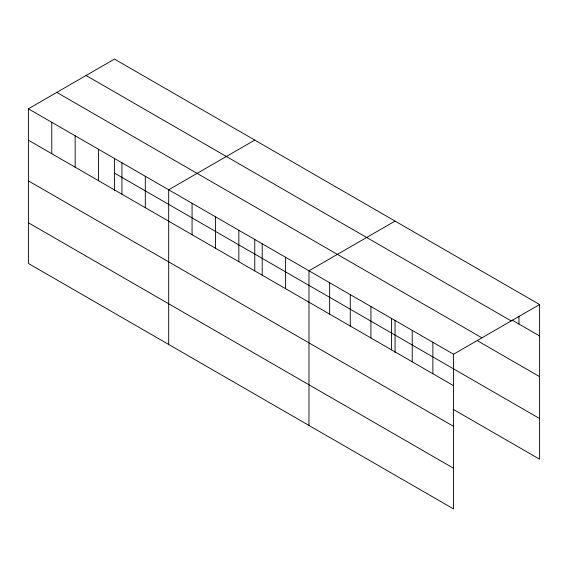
<?xml version="1.0" encoding="UTF-8"?>
<svg xmlns="http://www.w3.org/2000/svg" width="568" height="568" viewBox="0 0 568 568"><rect width="100%" height="100%" fill="white"/><g stroke="black" fill="none" stroke-linecap="round" stroke-linejoin="round"><path stroke-width="0.85" d="M28.4 108.793L453.52 354.233L453.52 508.907L28.4 263.467L28.4 108.793L114.48 59.093L539.6 304.533L539.6 459.207L453.179 409.315M254.769 140.09L168.689 189.783L168.689 344.464M395.058 221.087L308.978 270.78L308.978 425.453M453.52 354.233L539.6 304.533M512.066 320.061L539.6 335.951M86.073 75.494L511.193 320.934M56.807 92.392L481.927 337.832M477.652 340.864L539.6 376.627M114.48 173.091L539.6 418.538M28.4 140.211L453.52 385.651M28.4 180.88L453.52 426.327M28.4 222.791L453.52 468.231M518.953 316.177L518.953 324.03M432.873 342.312L432.873 373.73M412.226 330.391L412.226 361.809M395.058 320.245L395.058 352.771M391.579 318.471L391.579 349.888M370.925 306.55L370.925 337.967M350.279 294.622L350.279 326.039M329.632 282.701L329.632 314.118M285.597 257.283L285.597 288.7M262.217 243.786L262.217 275.203M254.769 239.249L254.769 270.886M238.837 230.281L238.837 261.699M215.457 216.784L215.457 248.202M192.069 203.287L192.069 234.705M145.309 176.286L145.309 207.703M121.928 162.789L121.928 194.206M114.48 158.252L114.48 190.777M98.548 149.285L98.548 180.709M75.161 135.787L75.161 167.205M51.78 122.29L51.78 153.708"/></g></svg>
